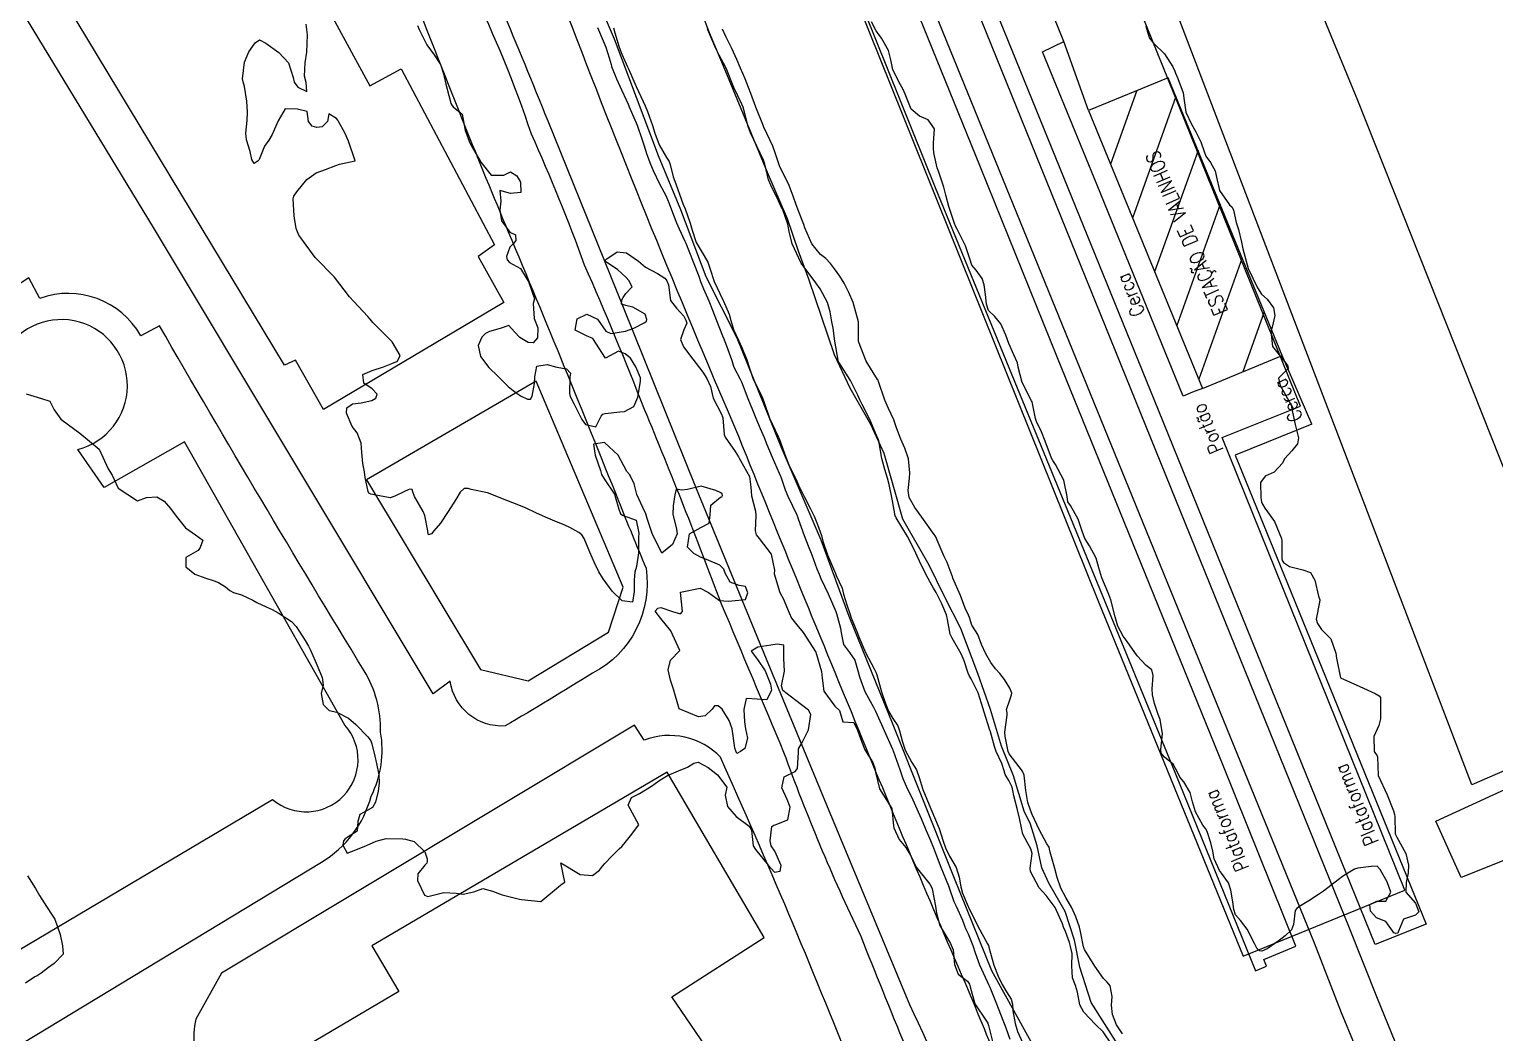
# Model space of a CAD drawing. Header units: metres. Extents: x 292545 to 299085, y 7450245 to 7463078.
# Drawn here: x 295717.1 to 295867.9, y 7458488.9 to 7458592.2 of the extents above; entities that cross this region are included whole.
import ezdxf

# ---------------------------------------------------------------- set-up
doc = ezdxf.new("R2010")
doc.units = ezdxf.units.M
doc.linetypes.add('CONTINUO', pattern=[0])
doc.layers.get('0').update_dxf_attribs({"color": 255})
for name, color, linetype in [('CERCA', 45, 'Continuous'), ('Curvas de Nivel 1m', 11, 'Continuous'), ('EDIFICAÇÃO', 30, 'Continuous'), ('Edificações', 30, 'Continuous'), ('Estação', 45, 'Continuous'), ('H_EDIFICAÇÃO', 30, 'Continuous'), ('Hidrografia', 140, 'Continuous'), ('Linha Férrea', 20, 'Continuous'), ('PLATAFORMA', 45, 'Continuous'), ('PORTÃO', 45, 'Continuous'), ('TEXTO', 45, 'Continuous'), ('Vias Primárias', 230, 'Continuous')]:
    doc.layers.add(name, color=color, linetype=linetype)
doc.styles.add('ROMANS', font='romans', dxfattribs={"height": 0.2})
doc.linetypes.add('FENCELINE2', pattern='A,0.25,-0.1,[132,ltypeshp.shx,S=0.1,R=0,X=-0.1,Y=0],-0.1,1', length=1.45)

# ---------------------------------------------------------------- blocks, each defined once
blk = doc.blocks.new('EAF9C46527F496518CF5C')
at = {"color": 132, "linetype": 'CONTINUO', "flags": 128}
for points in [[(0, 0), (-2.7, -7.58)], [(4.03, -0.61), (-0.43, -13.11)], [(6.3, -6.15), (1.84, -18.64)], [(8.57, -11.68), (4.11, -24.18)], [(10.84, -17.22), (6.38, -29.71)], [(13.12, -22.75), (10.91, -28.93)]]:
    blk.add_lwpolyline(points, dxfattribs=at)

msp = doc.modelspace()

# ---------------------------------------------------------------- linework, layer by layer
at = {"layer": 'CERCA', "linetype": 'FENCELINE2', "ltscale": 2, "flags": 128}
for points in [[(295826.12, 7458583.86), (295823.58, 7458590.96), (295817.55, 7458605.88), (295810.79, 7458622.41), (295802.11, 7458643.41)], [(295836.83, 7458554.85), (295835.86, 7458554.45), (295827, 7458576.16), (295821.39, 7458589.91), (295823.58, 7458590.96)], [(295849.12, 7458551.58), (295846.06, 7458558.63)]]:
    msp.add_lwpolyline(points, dxfattribs=at)
at = {"layer": 'Curvas de Nivel 1m', "flags": 128}
for points, elevation in [([(295716.79, 7458554.69), (295718.38, 7458554.22), (295719.25, 7458553.93), (295719.68, 7458553.05), (295720.36, 7458552.09), (295721.81, 7458551.03), (295722.34, 7458550.63), (295724.32, 7458549), (295725.25, 7458546.99), (295725.65, 7458546.34), (295726.27, 7458544.97), (295728.26, 7458543.7), (295729.2, 7458544.01), (295730.26, 7458544.1), (295730.99, 7458543.65), (295731.65, 7458542.91), (295732.24, 7458542.11), (295733.2, 7458540.89), (295734.22, 7458540.18), (295734.99, 7458539.65), (295734.72, 7458538.87), (295734.49, 7458538.58), (295734.2, 7458538.4), (295733.23, 7458537.85), (295733.25, 7458536.89), (295734.17, 7458536.14), (295735.29, 7458535.74), (295736.16, 7458535.45), (295736.58, 7458535.27), (295737.33, 7458534.84), (295737.77, 7458534.45), (295738.15, 7458534.25), (295738.96, 7458534.01), (295740.14, 7458533.46), (295740.55, 7458533.22), (295741.49, 7458532.79), (295742.13, 7458532.5), (295742.74, 7458532.16), (295744.11, 7458531.27), (295744.6, 7458530.76), (295745.52, 7458529.31), (295745.85, 7458528.74), (295746.08, 7458528.31), (295746.54, 7458527.21), (295746.74, 7458526.73), (295747.28, 7458525.49), (295747.37, 7458524.72), (295747.17, 7458523.87), (295747.35, 7458522.72), (295748, 7458522.09), (295748.78, 7458521.92), (295749.99, 7458521.32), (295750.74, 7458520.68), (295751.97, 7458519.38), (295752.27, 7458518.97), (295752.38, 7458518.66), (295752.69, 7458517.39), (295752.87, 7458516.66), (295753.09, 7458515.49), (295753.14, 7458514.65), (295753.04, 7458513.79), (295752.74, 7458512.66), (295752.43, 7458512.12), (295751.88, 7458511.8), (295751.14, 7458511.41), (295750.93, 7458510.68), (295750.87, 7458509.67), (295749.85, 7458509.02), (295749.63, 7458508.91), (295749.45, 7458508.7), (295749.39, 7458508.25), (295749.83, 7458507.42), (295750.73, 7458507.78), (295751.84, 7458508.2), (295752.83, 7458508.66), (295753.85, 7458508.93), (295755.57, 7458508.89), (295755.85, 7458508.86), (295756.73, 7458508.61), (295757.83, 7458507.55), (295758.07, 7458506.84), (295758.07, 7458506.6), (295758.02, 7458506.4), (295757.82, 7458506.19), (295757.1, 7458505.31), (295757.06, 7458504.61), (295757.78, 7458503.09), (295758.14, 7458502.96), (295759.78, 7458503.37), (295761.05, 7458503.29), (295761.78, 7458503.19), (295762.88, 7458503.45), (295763.79, 7458503.8), (295764.78, 7458503.51), (295765.78, 7458503.12), (295767.57, 7458502.69), (295767.77, 7458502.65), (295769.77, 7458502.46), (295771.79, 7458504.14), (295771.97, 7458504.25), (295772.23, 7458504.43), (295771.82, 7458506.43), (295773.81, 7458505.23), (295775.08, 7458505.11), (295775.81, 7458505.68), (295776.1, 7458506.09), (295776.35, 7458506.37), (295777.08, 7458507.12), (295777.84, 7458507.86), (295778.09, 7458508.11), (295778.32, 7458508.36), (295778.99, 7458509.21), (295779.86, 7458510.34), (295778.76, 7458512.35), (295779.1, 7458513.15), (295779.91, 7458513.56), (295781.16, 7458514.32), (295781.92, 7458514.88), (295782.81, 7458515.41), (295783.93, 7458515.88), (295784.87, 7458516.28), (295785.51, 7458516.69), (295785.94, 7458516.78), (295786.98, 7458516.25), (295787.93, 7458515.47), (295788.92, 7458514.23), (295788.75, 7458513.39), (295788.96, 7458512.23), (295789.88, 7458511.19), (295791.19, 7458510.2), (295791.45, 7458509.79), (295791.62, 7458508.19), (295791.84, 7458507.81), (295793.17, 7458506.18), (295793.81, 7458505.46), (295794.39, 7458505.58), (295794.49, 7458506.16), (295793.83, 7458507.61), (295793.48, 7458508.17), (295793.35, 7458508.68), (295793.52, 7458510.17), (295793.73, 7458510.3), (295793.87, 7458510.32), (295795.17, 7458510.86), (295795.41, 7458512.15), (295795.1, 7458512.96), (295794.56, 7458514.16), (295794.8, 7458515.29), (295795.93, 7458515.84), (295796.19, 7458516.15), (295796.29, 7458517.82), (295796.29, 7458518.15), (295796.64, 7458518.81), (295797.31, 7458520.13), (295797.55, 7458521.68), (295797.32, 7458522.13), (295796.02, 7458523.14), (295794.66, 7458524.16), (295794.52, 7458524.65), (295794.85, 7458526.16), (295794.77, 7458527.46), (295794.77, 7458528.16), (295794.77, 7458528.84), (295794.09, 7458528.94), (295793.42, 7458528.84), (295792.09, 7458528.61), (295791.42, 7458528.2), (295792.07, 7458527.35), (295792.86, 7458526.18), (295793.41, 7458524.81), (295793.51, 7458524.18), (295793.01, 7458523.19), (295792.02, 7458523.28), (295790.89, 7458523.34), (295790.66, 7458522.21), (295790.72, 7458520.94), (295790.82, 7458520.21), (295791.04, 7458519.27), (295790.74, 7458518.21), (295790.3, 7458517.87), (295789.95, 7458517.68), (295789.74, 7458518.22), (295789.7, 7458518.49), (295789.47, 7458520.23), (295789.15, 7458521.07), (295788.44, 7458522.24), (295788.01, 7458522.6), (295787.65, 7458522.6), (295787.38, 7458522.25), (295786.69, 7458521.57), (295786, 7458521.46), (295784.01, 7458522.29), (295783.41, 7458524.3), (295783.1, 7458525.24), (295782.88, 7458526.3), (295783.1, 7458527.27), (295784.08, 7458528.29), (295783.14, 7458530.3), (295782.12, 7458531.58), (295781.53, 7458532.32), (295781.8, 7458532.64), (295782.13, 7458532.71), (295783.32, 7458532.3), (295784.12, 7458532.04), (295784.33, 7458532.29), (295784.15, 7458534.29), (295786.16, 7458534.69), (295787.01, 7458534.25), (295788.14, 7458533.42), (295789.03, 7458533.34), (295790.14, 7458533.46), (295790.81, 7458533.54), (295791.05, 7458534.21), (295790.83, 7458534.88), (295790.16, 7458534.98), (295789.25, 7458535.31), (295788.75, 7458536.23), (295788.58, 7458536.64), (295788.18, 7458537.07), (295786.81, 7458537.63), (295786.2, 7458537.89), (295785.5, 7458538.27), (295784.86, 7458538.93), (295785.07, 7458540.28), (295786.23, 7458540.94), (295787.08, 7458541.4), (295787.18, 7458542.25), (295787.27, 7458543.24), (295788.27, 7458544.05), (295788.4, 7458544.11), (295788.47, 7458544.24), (295788.44, 7458544.4), (295788.28, 7458544.51), (295787.78, 7458544.74), (295786.28, 7458545.18), (295784.86, 7458544.86), (295784.28, 7458544.79), (295783.69, 7458544.89), (295783.57, 7458544.3), (295783.37, 7458543.18), (295783.36, 7458542.3), (295783.74, 7458540.78), (295783.79, 7458540.29), (295783.32, 7458539.19), (295782.2, 7458538.31), (295781.21, 7458540.32), (295780.7, 7458541.87), (295780.57, 7458542.33), (295780.25, 7458543), (295779.66, 7458544.34), (295779.36, 7458545.42), (295778.92, 7458546.35), (295778.63, 7458546.69), (295778.3, 7458547.28), (295777.73, 7458548.37), (295776.33, 7458549.7), (295775.2, 7458549.52), (295775.37, 7458548.39), (295775.89, 7458546.79), (295776.02, 7458546.38), (295776.29, 7458545.93), (295777.36, 7458544.37), (295777.79, 7458542.82), (295777.97, 7458542.36), (295778.24, 7458542.16), (295779.57, 7458541.68), (295779.85, 7458540.34), (295779.83, 7458539.94), (295779.83, 7458538.34), (295779.6, 7458536.93), (295779.44, 7458536.34), (295779.38, 7458535.55), (295779.36, 7458534.34), (295779.21, 7458533.27), (295778.14, 7458533.39), (295777.11, 7458534.37), (295776.17, 7458535.67), (295775.74, 7458536.38), (295775.28, 7458537.3), (295774.79, 7458538.39), (295774.22, 7458539.81), (295773.99, 7458540.17), (295773.66, 7458540.41), (295772.74, 7458540.94), (295772.23, 7458541.18), (295770.98, 7458541.69), (295770.24, 7458542), (295769.93, 7458542.14), (295769.24, 7458542.46), (295768.25, 7458542.93), (295767.5, 7458543.24), (295766.26, 7458543.73), (295764.27, 7458544.52), (295762.59, 7458544.86), (295762.28, 7458544.95), (295761.88, 7458544.95), (295761.47, 7458544.56), (295761.01, 7458543.81), (295760.24, 7458542.57), (295759.43, 7458541.38), (295758.75, 7458540.58), (295758.51, 7458540.3), (295758.22, 7458540.17), (295758.13, 7458540.5), (295758.12, 7458540.59), (295757.83, 7458542.19), (295757.65, 7458542.6), (295756.75, 7458544.13), (295756.58, 7458544.62), (295756.51, 7458544.86), (295756.28, 7458544.87), (295756.1, 7458544.8), (295755.74, 7458544.63), (295754.75, 7458544.15), (295754.26, 7458544), (295752.63, 7458544.3), (295752.27, 7458544.38), (295752.08, 7458544.47), (295751.99, 7458544.66), (295751.7, 7458546.08), (295751.62, 7458546.67), (295751.46, 7458547.52), (295751.35, 7458548.67), (295751.27, 7458549.62), (295750.85, 7458550.68), (295750.64, 7458550.98), (295750.35, 7458551.34), (295749.76, 7458552.7), (295749.8, 7458553.27), (295750.38, 7458553.66), (295751.28, 7458553.78), (295752.38, 7458554.02), (295752.79, 7458554.25), (295752.93, 7458554.65), (295752.4, 7458555.22), (295751.54, 7458555.81), (295751.45, 7458556.67), (295752.42, 7458557.09), (295753.59, 7458557.48), (295754.42, 7458557.82), (295755, 7458558.06), (295755.28, 7458558.63), (295754.45, 7458560.03), (295753.85, 7458560.65), (295752.48, 7458562.03), (295752.19, 7458562.38), (295751.95, 7458562.67), (295750.51, 7458564.19), (295750.06, 7458564.69), (295748.53, 7458566.71), (295746.55, 7458568.73), (295745.08, 7458570.75), (295744.87, 7458571.04), (295744.59, 7458571.7), (295744.4, 7458572.76), (295744.37, 7458573), (295744.27, 7458574.76), (295744.36, 7458575.04), (295744.64, 7458575.48), (295745.67, 7458576.74), (295746.66, 7458577.43), (295747.6, 7458577.79), (295748.67, 7458578.2), (295749.05, 7458578.33), (295750.67, 7458578.69), (295749.99, 7458580.69), (295749.59, 7458581.57), (295748.95, 7458582.71), (295748.87, 7458582.85), (295748.73, 7458583.03), (295747.95, 7458583.5), (295747.81, 7458582.72), (295747.28, 7458582.16), (295746.72, 7458582.09), (295746.22, 7458582.24), (295745.86, 7458582.74), (295745.72, 7458583.74), (295744.74, 7458584.01), (295743.47, 7458584.04), (295742.72, 7458582.78), (295742.12, 7458581.37), (295741.76, 7458580.79), (295741.32, 7458580.17), (295740.78, 7458578.8), (295740.74, 7458578.73), (295740.67, 7458578.67), (295740.28, 7458578.41), (295740.01, 7458578.81), (295739.85, 7458579.65), (295739.48, 7458580.82), (295739.41, 7458581.52), (295739.54, 7458582.82), (295739.59, 7458583.68), (295739.51, 7458584.82), (295739.27, 7458586.32), (295739.13, 7458586.82), (295739.08, 7458587.13), (295739.26, 7458588.82), (295739.72, 7458589.9), (295740.38, 7458590.81), (295740.83, 7458591.14), (295741.48, 7458590.79), (295742.81, 7458589.84), (295743.8, 7458588.77), (295744.29, 7458587.26), (295744.38, 7458586.76), (295744.77, 7458586.26), (295745.7, 7458585.81), (295745.6, 7458586.75), (295745.43, 7458587.4), (295745.5, 7458588.75), (295745.68, 7458589.87), (295745.71, 7458590.75), (295745.74, 7458591.65), (295745.61, 7458592.74)], 663), ([(295757.06, 7458592.61), (295757.26, 7458592.18), (295758.03, 7458590.6), (295758.8, 7458589.58), (295759.43, 7458588.58), (295759.74, 7458587.62), (295760, 7458586.58), (295760.43, 7458584.89), (295760.52, 7458584.57), (295760.59, 7458584.42), (295760.74, 7458584.25), (295761.66, 7458583.48), (295761.84, 7458582.55), (295761.97, 7458581.8), (295762.47, 7458580.54), (295762.7, 7458580.09), (295763.58, 7458578.53), (295764.66, 7458577.21), (295765.96, 7458577.21), (295766.66, 7458577.53), (295767.29, 7458577.12), (295767.68, 7458576.48), (295767.72, 7458575.4), (295766.64, 7458575.32), (295765.53, 7458575.62), (295765.66, 7458574.51), (295765.54, 7458573.59), (295765.71, 7458572.51), (295766.59, 7458571.35), (295767.17, 7458571.07), (295767.2, 7458570.49), (295766.92, 7458570.15), (295766.57, 7458569.78), (295766.22, 7458568.84), (295766.31, 7458568.5), (295766.55, 7458568.22), (295767.68, 7458567.61), (295768.36, 7458566.47), (295768.41, 7458566.35), (295768.53, 7458566.16), (295769.1, 7458564.46), (295768.98, 7458564), (295769.09, 7458562.46), (295769.44, 7458561.49), (295769.42, 7458560.46), (295768.96, 7458559.96), (295768.46, 7458559.97), (295767.62, 7458560.48), (295767.07, 7458561.09), (295766.48, 7458561.73), (295765.57, 7458561.41), (295764.47, 7458561.11), (295764.07, 7458560.92), (295763.68, 7458560.53), (295763.31, 7458559.67), (295763.55, 7458558.53), (295764.42, 7458557.42), (295765.35, 7458556.51), (295766.4, 7458555.45), (295766.93, 7458555.03), (295767.66, 7458554.48), (295768.39, 7458554.14), (295768.71, 7458554.15), (295768.87, 7458554.47), (295769.11, 7458555.76), (295769.14, 7458556.46), (295769.34, 7458557.54), (295770.43, 7458557.73), (295771.42, 7458557.44), (295772.42, 7458557.26), (295772.81, 7458556.82), (295772.76, 7458556.42), (295772.71, 7458554.74), (295772.79, 7458554.42), (295773.18, 7458553.62), (295773.8, 7458552.41), (295773.99, 7458552.04), (295774.35, 7458551.53), (295775.44, 7458551.31), (295775.98, 7458552.38), (295776.16, 7458552.59), (295776.37, 7458552.68), (295777.91, 7458552.83), (295778.37, 7458552.86), (295779.34, 7458553.38), (295779.75, 7458554.34), (295780.03, 7458555.96), (295780.02, 7458556.34), (295779.55, 7458557.47), (295779, 7458558.35), (295778.44, 7458558.81), (295777.74, 7458559.07), (295776.43, 7458558.38), (295775.13, 7458560.39), (295774.47, 7458560.68), (295773.31, 7458561.25), (295773.51, 7458562.41), (295774.49, 7458562.9), (295775.58, 7458562.39), (295776.47, 7458561.16), (295776.98, 7458560.89), (295778.47, 7458561.14), (295779.35, 7458561.46), (295780.48, 7458562.02), (295780.65, 7458562.16), (295780.67, 7458562.33), (295780.49, 7458562.91), (295779.24, 7458563.6), (295778.5, 7458563.78), (295778.07, 7458563.92), (295778.1, 7458564.36), (295778.24, 7458564.62), (295778.51, 7458565.02), (295779.15, 7458565.72), (295778.81, 7458566.35), (295778.54, 7458566.67), (295777.66, 7458567.48), (295776.55, 7458568.2), (295776.4, 7458568.38), (295776.46, 7458568.47), (295776.56, 7458568.58), (295777.63, 7458569.3), (295778.57, 7458569.2), (295779.81, 7458568.34), (295780.55, 7458567.74), (295781.77, 7458567.09), (295782.54, 7458566.61), (295782.66, 7458566.43), (295782.73, 7458566.31), (295782.91, 7458565.92), (295783.12, 7458564.3), (295783.72, 7458563.52), (295784.49, 7458562.7), (295784.7, 7458562.28), (295784.79, 7458561.97), (295784.47, 7458561.28), (295784.13, 7458560.29), (295784.45, 7458559.52), (295785.41, 7458558.27), (295786.42, 7458556.92), (295786.83, 7458556.26), (295787.21, 7458555.44), (295787.5, 7458554.25), (295788.37, 7458552.6), (295788.46, 7458552.34), (295788.49, 7458552.24), (295788.63, 7458550.52), (295788.75, 7458550.23), (295789.77, 7458548.77), (295790.12, 7458548.21), (295790.16, 7458548.06), (295790.31, 7458547.85), (295791.24, 7458546.2), (295791.38, 7458545.1), (295791.44, 7458544.2), (295791.84, 7458542.61), (295791.9, 7458542.19), (295791.83, 7458540.59), (295791.91, 7458540.19), (295792.22, 7458539.79), (295793.48, 7458538.18), (295793.82, 7458536.53), (295793.77, 7458536.17), (295794.16, 7458534.94), (295794.34, 7458534.35), (295794.4, 7458534.17), (295794.69, 7458533.62), (295795.32, 7458532.15), (295795.55, 7458531.59), (295796.11, 7458530.93), (295796.77, 7458530.13), (295798.08, 7458528.12), (295798.63, 7458526.11), (295798.72, 7458525.44), (295798.9, 7458524.11), (295800.01, 7458522.56), (295800.5, 7458522.09), (295800.85, 7458520.95), (295801.99, 7458520.87), (295802.36, 7458520.07), (295802.55, 7458519.49), (295803.09, 7458518.06), (295803.94, 7458516.75), (295804.18, 7458516.05), (295804.22, 7458515.76), (295804.61, 7458514.04), (295805.88, 7458512.03), (295806.06, 7458510.22), (295806.09, 7458510.03), (295806.65, 7458508.82), (295807.34, 7458508.01), (295807.83, 7458507.15), (295808.4, 7458505.99), (295809.8, 7458504.22), (295809.93, 7458503.98), (295810.02, 7458503.75), (295810.39, 7458501.97), (295810.49, 7458501.24), (295810.81, 7458499.97), (295811.73, 7458498.45), (295811.91, 7458498.14), (295811.99, 7458497.96), (295812.19, 7458497.48), (295812.34, 7458495.95), (295812.7, 7458494.96), (295813.68, 7458494.24), (295813.87, 7458493.93), (295813.93, 7458493.67), (295814.42, 7458491.92), (295815.63, 7458490.13), (295815.76, 7458489.91), (295815.84, 7458489.69), (295816.27, 7458487.9)], 663), ([(295775.59, 7458592.39), (295776.19, 7458591.02), (295776.45, 7458590.38), (295776.8, 7458589.28), (295776.99, 7458588.58), (295777.05, 7458588.38), (295777.54, 7458587.13), (295777.89, 7458586.36), (295778.75, 7458584.51), (295778.81, 7458584.35), (295778.87, 7458584.22), (295779.67, 7458582.34), (295780.2, 7458580.84), (295780.35, 7458580.33), (295780.68, 7458579.33), (295781.06, 7458578.33), (295781.32, 7458577.67), (295781.96, 7458576.32), (295782.64, 7458575.12), (295782.98, 7458574.3), (295783.41, 7458573.1), (295783.74, 7458572.29), (295783.99, 7458571.68), (295784.58, 7458570.4), (295784.64, 7458570.28), (295784.68, 7458570.19), (295785.45, 7458568.27), (295786.01, 7458566.8), (295786.21, 7458566.26), (295786.52, 7458565.51), (295787.05, 7458564.25), (295787.43, 7458563.32), (295787.84, 7458562.25), (295788.47, 7458560.67), (295788.58, 7458560.35), (295788.62, 7458560.24), (295788.77, 7458559.92), (295789.38, 7458558.23), (295789.64, 7458557.44), (295790.27, 7458556.21), (295790.41, 7458555.92), (295791.07, 7458554.2), (295791.53, 7458553.04), (295791.88, 7458552.19), (295792.35, 7458551.14), (295792.76, 7458550.19), (295793.03, 7458549.48), (295793.56, 7458548.18), (295794.3, 7458546.54), (295794.41, 7458546.29), (295794.45, 7458546.17), (295794.91, 7458544.8), (295795.18, 7458544.16), (295796.07, 7458542.32), (295796.13, 7458542.14), (295796.16, 7458542.06), (295796.24, 7458541.82), (295796.87, 7458540.13), (295797.28, 7458539.05), (295797.64, 7458538.13), (295798.18, 7458536.69), (295798.4, 7458536.12), (295798.59, 7458535.69), (295799.33, 7458534.11), (295800.13, 7458532.28), (295800.18, 7458532.1), (295800.6, 7458530.58), (295800.67, 7458530.09), (295800.91, 7458528.9), (295801.53, 7458528.08), (295802.07, 7458527.28), (295802.42, 7458526.07), (295802.56, 7458525.56), (295803.09, 7458524.06), (295804.01, 7458522.45), (295804.21, 7458522.05), (295804.38, 7458521.67), (295805.09, 7458520.04), (295805.96, 7458518.13), (295805.99, 7458518.06), (295806, 7458518.03), (295806.03, 7458517.96), (295806.72, 7458516.02), (295807.01, 7458515.1), (295807.5, 7458514.01), (295807.9, 7458513.21), (295808.45, 7458511.99), (295808.89, 7458510.98), (295809.31, 7458509.99), (295809.85, 7458508.72), (295810.16, 7458507.98), (295810.38, 7458507.43), (295810.94, 7458505.97), (295811.71, 7458504.05), (295811.74, 7458503.96), (295811.79, 7458503.84), (295812.28, 7458502.46), (295812.5, 7458501.95), (295813.16, 7458500.53), (295813.37, 7458499.94), (295813.47, 7458499.67), (295813.73, 7458499.13), (295814.21, 7458497.93), (295814.45, 7458497.18), (295814.91, 7458495.92), (295815.68, 7458494.22), (295815.83, 7458493.91), (295815.96, 7458493.62), (295816.64, 7458491.9), (295817.3, 7458490.22), (295817.44, 7458489.89), (295817.62, 7458489.45), (295818.01, 7458488.29)], 662), ([(295777.25, 7458592.37), (295777.37, 7458591.84), (295777.84, 7458590.36), (295778.09, 7458589.65), (295778.69, 7458588.35), (295778.72, 7458588.28), (295778.79, 7458588.13), (295779.56, 7458586.34), (295780.3, 7458584.78), (295780.51, 7458584.33), (295780.74, 7458583.76), (295781.24, 7458582.32), (295781.49, 7458581.54), (295781.95, 7458580.32), (295782.68, 7458579.03), (295782.97, 7458578.6), (295783.06, 7458578.3), (295783.38, 7458577.02), (295783.64, 7458576.3), (295784.24, 7458574.67), (295784.38, 7458574.28), (295784.45, 7458574.11), (295784.62, 7458573.74), (295785.14, 7458572.27), (295785.34, 7458571.53), (295785.76, 7458570.27), (295786.56, 7458568.89), (295786.96, 7458568.26), (295787.17, 7458567.63), (295787.6, 7458566.25), (295788.5, 7458564.36), (295788.57, 7458564.24), (295789.16, 7458562.9), (295789.33, 7458562.23), (295789.58, 7458561.33), (295790.09, 7458560.22), (295790.45, 7458559.46), (295790.95, 7458558.2), (295791.19, 7458557.44), (295791.62, 7458556.2), (295792.39, 7458554.65), (295792.62, 7458554.19), (295792.75, 7458553.81), (295793.31, 7458552.18), (295794.19, 7458550.32), (295794.27, 7458550.17), (295794.34, 7458549.98), (295794.98, 7458548.16), (295795.36, 7458547.21), (295795.89, 7458546.15), (295796.03, 7458545.88), (295796.28, 7458545.31), (295796.85, 7458544.13), (295797.52, 7458542.86), (295797.88, 7458542.12), (295798.23, 7458541.24), (295798.64, 7458540.12), (295798.79, 7458539.54), (295799.25, 7458538.11), (295800.08, 7458536.19), (295800.12, 7458536.1), (295800.17, 7458536.01), (295800.76, 7458534.69), (295800.91, 7458534.09), (295801.24, 7458532.98), (295801.55, 7458532.08), (295801.69, 7458531.65), (295802.11, 7458530.66), (295802.35, 7458530.07), (295802.49, 7458529.67), (295803.18, 7458528.06), (295804.06, 7458526.4), (295804.24, 7458526.05), (295804.34, 7458525.76), (295804.81, 7458524.04), (295805.22, 7458522.84), (295805.54, 7458522.03), (295806, 7458521.27), (295806.49, 7458520.52), (295806.67, 7458520.02), (295806.93, 7458518.97), (295807.26, 7458518.01), (295807.94, 7458516.76), (295808.43, 7458515.99), (295808.7, 7458515.22), (295809.07, 7458513.99), (295809.88, 7458511.98), (295810.77, 7458509.97), (295811.17, 7458508.65), (295811.4, 7458507.96), (295811.83, 7458507.11), (295812.49, 7458505.95), (295812.82, 7458504.96), (295812.97, 7458503.94), (295813.14, 7458503.3), (295813.75, 7458501.93), (295813.77, 7458501.87), (295814.72, 7458499.92), (295815.72, 7458498.09), (295815.83, 7458497.91), (295815.88, 7458497.75), (295816.39, 7458495.9), (295816.83, 7458494.75), (295817.23, 7458493.89), (295817.67, 7458493.16), (295818.18, 7458492.4), (295818.31, 7458491.88), (295818.34, 7458491.19), (295818.57, 7458489.88), (295818.83, 7458489.08), (295819.36, 7458487.86)], 661), ([(295828.5, 7458487.76), (295827.62, 7458489.02), (295826.84, 7458489.78), (295825.64, 7458491.06), (295825.23, 7458491.8), (295824.99, 7458493.12), (295824.77, 7458493.8), (295824.46, 7458494.59), (295824.41, 7458495.81), (295824.43, 7458497.09), (295824.28, 7458497.81), (295824.15, 7458498.24), (295823.74, 7458499.35), (295823.55, 7458499.82), (295823.43, 7458500.14), (295822.68, 7458501.83), (295821.78, 7458503.07), (295821.06, 7458503.85), (295820.14, 7458505.53), (295820.11, 7458505.86), (295820.31, 7458507.38), (295820.2, 7458507.86), (295819.85, 7458508.49), (295819.35, 7458509.36), (295819.25, 7458509.87), (295819.03, 7458511.03), (295818.83, 7458511.88), (295818.45, 7458513.33), (295818.33, 7458513.88), (295818.26, 7458514.22), (295817.92, 7458514.89), (295817.56, 7458515.52), (295817.45, 7458515.89), (295817.19, 7458516.65), (295816.63, 7458517.9), (295816.46, 7458518.39), (295816.04, 7458519.91), (295816.03, 7458519.95), (295815.98, 7458520.07), (295815.38, 7458521.92), (295815.12, 7458522.82), (295814.78, 7458523.92), (295814.05, 7458525.37), (295813.83, 7458525.72), (295813.75, 7458525.93), (295813.33, 7458527.21), (295813.03, 7458527.94), (295812.1, 7458529.54), (295811.89, 7458529.95), (295811.62, 7458531.46), (295811.51, 7458531.96), (295811.02, 7458533.09), (295810.57, 7458533.97), (295810.43, 7458534.25), (295810.16, 7458534.68), (295809.44, 7458535.99), (295808.72, 7458537.46), (295808.48, 7458538), (295808.2, 7458538.62), (295807.48, 7458540.01), (295806.32, 7458541.95), (295806.28, 7458542.02), (295806.24, 7458542.15), (295805.94, 7458543.7), (295805.9, 7458544.03), (295805.62, 7458545.37), (295805.43, 7458546.03), (295805.16, 7458546.9), (295804.87, 7458548.04), (295804.53, 7458549.86), (295804.47, 7458550.05), (295804.44, 7458550.14), (295804.35, 7458550.35), (295803.62, 7458552.06), (295802.84, 7458553.6), (295802.6, 7458554.07), (295802.39, 7458554.56), (295801.64, 7458556.08), (295800.43, 7458557.97), (295800.38, 7458558.04), (295800.37, 7458558.09), (295800.35, 7458558.17), (295800.02, 7458560.1), (295799.83, 7458561.45), (295799.71, 7458562.1), (295799.53, 7458563.14), (295799.27, 7458564.11), (295798.52, 7458565.49), (295798.08, 7458566.12), (295796.55, 7458568.14), (295795.63, 7458570.15), (295795.33, 7458571.41), (295795.17, 7458572.15), (295794.62, 7458573.72), (295794.47, 7458574.01), (295794.4, 7458574.16), (295794.23, 7458574.57), (295793.42, 7458576.18), (295793.2, 7458576.73), (295792.86, 7458578.19), (295792.83, 7458578.34), (295792.68, 7458578.76), (295792, 7458580.2), (295791.35, 7458581.57), (295791.1, 7458582.21), (295790.74, 7458583.56), (295790.58, 7458584.21), (295790.46, 7458584.5), (295789.61, 7458586.22), (295788.82, 7458588.2), (295788.81, 7458588.23), (295788.79, 7458588.27), (295788.12, 7458589.55), (295787.77, 7458590.25), (295786.95, 7458592.15), (295786.91, 7458592.26)], 661), ([(295829.61, 7458488.83), (295829, 7458489.76), (295828.6, 7458490.8), (295828.5, 7458491.76), (295828.57, 7458492.67), (295828.36, 7458493.76), (295828.05, 7458494.14), (295827.68, 7458494.51), (295826.78, 7458495.78), (295825.72, 7458497.52), (295825.62, 7458497.79), (295825.31, 7458499.37), (295825.2, 7458499.8), (295824.81, 7458500.86), (295824.39, 7458501.81), (295823.78, 7458502.85), (295823.26, 7458503.82), (295822.91, 7458504.93), (295822.67, 7458505.83), (295822.16, 7458507.52), (295822.11, 7458507.84), (295822.06, 7458508.05), (295821.85, 7458508.37), (295821.05, 7458509.85), (295820.34, 7458511.39), (295820.15, 7458511.86), (295819.89, 7458512.64), (295819.67, 7458513.86), (295819.5, 7458515.44), (295819.33, 7458515.87), (295817.96, 7458517.65), (295817.86, 7458517.88), (295817.53, 7458519.44), (295817.52, 7458519.89), (295817.75, 7458521.64), (295817.75, 7458521.88), (295817.7, 7458522.2), (295818.02, 7458523.19), (295818.21, 7458523.7), (295818.23, 7458523.88), (295818.04, 7458524.39), (295817.47, 7458525.31), (295817.01, 7458525.9), (295816.56, 7458526.4), (295816.06, 7458527.05), (295815.56, 7458527.92), (295815.1, 7458528.91), (295814.75, 7458529.92), (295814.49, 7458530.31), (295814.11, 7458530.9), (295813.86, 7458531.67), (295813.76, 7458531.93), (295813.43, 7458532.64), (295812.96, 7458533.94), (295812.17, 7458535.73), (295812.11, 7458535.89), (295812.09, 7458535.95), (295811.57, 7458537.34), (295811.28, 7458537.96), (295810.55, 7458539.64), (295810.42, 7458539.98), (295810.33, 7458540.08), (295810.23, 7458540.21), (295808.98, 7458541.99), (295808.25, 7458542.98), (295807.68, 7458544.01), (295807.55, 7458544.73), (295807.69, 7458546.01), (295807.73, 7458546.57), (295807.6, 7458548.01), (295807.22, 7458549.12), (295806.81, 7458550.02), (295806.35, 7458551.2), (295806.16, 7458551.82), (295806.09, 7458552.02), (295805.53, 7458553.18), (295805.17, 7458554.04), (295804.5, 7458555.96), (295804.48, 7458556.05), (295804.47, 7458556.1), (295804.41, 7458556.18), (295803.25, 7458558.06), (295802.46, 7458560.07), (295802.45, 7458562.07), (295802.45, 7458562.11), (295801.89, 7458564.08), (295801.46, 7458565.14), (295800.98, 7458566.09), (295800.54, 7458566.81), (295800, 7458567.55), (295799.58, 7458568.1), (295799.08, 7458568.64), (295798.56, 7458569.05), (295797.64, 7458570.13), (295796.94, 7458571.79), (295796.83, 7458572.14), (295796.61, 7458572.65), (295796.04, 7458574.15), (295795.74, 7458575.04), (295795.32, 7458576.15), (295794.67, 7458577.46), (295794.42, 7458577.92), (295794.33, 7458578.17), (295793.92, 7458579.41), (295793.63, 7458580.18), (295792.72, 7458582.13), (295792.69, 7458582.19), (295792.68, 7458582.24), (295791.9, 7458584.2), (295791.36, 7458585.61), (295791.13, 7458586.21), (295790.78, 7458587.11), (295790.3, 7458588.21), (295789.93, 7458589.1), (295789.42, 7458590.22), (295788.83, 7458591.39), (295788.47, 7458592.24)], 662), ([(295832.03, 7458592.54), (295832.27, 7458591.72), (295832.4, 7458591.29), (295832.82, 7458590.78), (295833.94, 7458589.7), (295834.8, 7458588.34), (295835, 7458587.89), (295835.07, 7458587.69), (295835.32, 7458587.14), (295835.86, 7458585.67), (295835.95, 7458584.87), (295836.14, 7458583.68), (295836.72, 7458582.45), (295837.15, 7458581.66), (295837.67, 7458580.62), (295838.01, 7458579.65), (295838.2, 7458579.16), (295838.68, 7458578.51), (295839.17, 7458577.64), (295839.3, 7458577), (295839.61, 7458575.63), (295840.63, 7458574.15), (295840.9, 7458573.89), (295841.04, 7458573.61), (295841.32, 7458572.32), (295841.57, 7458571.61), (295841.88, 7458570.31), (295841.99, 7458569.61), (295842.55, 7458567.6), (295843.5, 7458565.59), (295843.91, 7458564.97), (295844.51, 7458564.44), (295845.16, 7458563.56), (295845.31, 7458562.75), (295845.02, 7458561.56), (295844.9, 7458561.14), (295845.06, 7458559.56), (295846.44, 7458557.85), (295846.65, 7458557.55), (295846.67, 7458557.3), (295846.43, 7458557.05), (295845.66, 7458556.31), (295845.85, 7458555.56), (295846.39, 7458554.58), (295846.96, 7458553.54), (295847.11, 7458552.81), (295847.4, 7458551.54), (295847.73, 7458550.15), (295847.62, 7458549.54), (295847.03, 7458548.83), (295846.32, 7458548.03), (295846.15, 7458547.72), (295846.08, 7458547.55), (295845.23, 7458546.64), (295844.3, 7458546.21), (295843.83, 7458545.58), (295843.85, 7458544), (295843.94, 7458543.57), (295844.01, 7458543.33), (295844.26, 7458542.92), (295845.25, 7458541.56), (295845.97, 7458539.8), (295846, 7458539.55), (295846.02, 7458537.72), (295846.06, 7458537.55), (295846.19, 7458537.34), (295846.79, 7458536.94), (295848.18, 7458536.58), (295848.96, 7458536.3), (295849.42, 7458535.51), (295849.79, 7458533.86), (295849.91, 7458533.5), (295849.89, 7458533.25), (295849.56, 7458531.51), (295849.67, 7458531.05), (295850.11, 7458530.45), (295851.05, 7458529.49), (295851.58, 7458527.99), (295851.65, 7458527.48), (295852.05, 7458525.48), (295854.04, 7458524.57), (295855.61, 7458523.85), (295856.03, 7458523.62), (295856.16, 7458523.43), (295856.18, 7458523.27), (295856.18, 7458521.43), (295856.18, 7458521.25), (295855.99, 7458520.57), (295855.5, 7458519.44), (295855.53, 7458517.87), (295855.83, 7458517.43), (295855.86, 7458517.34), (295855.93, 7458515.43), (295856.84, 7458513.42), (295857.51, 7458511.79), (295857.62, 7458511.41), (295857.65, 7458511.18), (295857.69, 7458509.41), (295857.86, 7458509.07), (295858.77, 7458507.4), (295859.04, 7458506.18), (295859.02, 7458505.4), (295858.8, 7458504.4), (295858.79, 7458503.4), (295859.78, 7458502.28), (295860.1, 7458501.39), (295859.76, 7458501.04), (295858.54, 7458500.62), (295858.03, 7458499.41), (295857.96, 7458499.19), (295857.74, 7458499.16), (295857.55, 7458499.22), (295857.39, 7458499.42), (295856.73, 7458500.4), (295855.76, 7458500.76), (295855.14, 7458501.45), (295855.07, 7458502.15), (295855.78, 7458502.47), (295856.71, 7458502.49), (295857.23, 7458503.42), (295856.85, 7458504.47), (295856.29, 7458505.43), (295856.13, 7458505.75), (295855.82, 7458506.07), (295855.2, 7458506.06), (295853.82, 7458505.88), (295853.51, 7458505.77), (295852.99, 7458505.47), (295852.26, 7458505.02), (295851.8, 7458504.67), (295850.29, 7458503.5), (295850, 7458503.3), (295849.79, 7458503.15), (295848.78, 7458502.52), (295847.77, 7458501.89), (295847.56, 7458501.74), (295847.38, 7458501.53), (295847.2, 7458500.08), (295847, 7458499.54), (295846.36, 7458498.92), (295845.73, 7458498.44), (295844.5, 7458497.57), (295843.96, 7458497.34), (295843.72, 7458497.38), (295843.49, 7458497.58), (295843.2, 7458498.11), (295842.44, 7458499.59), (295841.75, 7458500.5), (295841.24, 7458501.09), (295841.08, 7458501.61), (295840.98, 7458502.41), (295840.77, 7458503.62), (295840.54, 7458504.36), (295839.81, 7458505.35), (295839.59, 7458505.63), (295839.04, 7458506.85), (295838.9, 7458507.63), (295838.72, 7458508.5), (295838.34, 7458509.64), (295838.17, 7458509.95), (295837.87, 7458510.31), (295837.13, 7458511.66), (295836.84, 7458512.72), (295836.58, 7458513.66), (295835.92, 7458514.76), (295835.51, 7458515.25), (295835.31, 7458515.68), (295834.84, 7458516.58), (295833.95, 7458517.31), (295833.61, 7458517.7), (295833.57, 7458518.1), (295833.74, 7458519.69), (295833.48, 7458521.18), (295833.28, 7458521.7), (295832.9, 7458522.83), (295832.7, 7458523.71), (295832.67, 7458524.34), (295832.79, 7458525.71), (295832.64, 7458526.29), (295832.06, 7458526.73), (295831.12, 7458527.73), (295830.09, 7458529.21), (295829.7, 7458529.75), (295829.13, 7458530.77), (295828.85, 7458531.75), (295828.42, 7458533.48), (295828.33, 7458533.76), (295828.15, 7458534.2), (295827.48, 7458535.77), (295827.2, 7458536.79), (295826.92, 7458537.78), (295826.21, 7458539.06), (295825.73, 7458539.79), (295825.48, 7458540.55), (295825.06, 7458541.8), (295824.26, 7458543.2), (295824.01, 7458543.57), (295823.97, 7458543.81), (295823.94, 7458544.14), (295823.57, 7458545.82), (295822.73, 7458547.41), (295822.44, 7458547.83), (295822.32, 7458548.07), (295821.67, 7458549.84), (295821.3, 7458550.8), (295820.77, 7458551.85), (295820.66, 7458552.15), (295820.38, 7458553.54), (295820.31, 7458553.86), (295820.26, 7458553.99), (295819.31, 7458555.87), (295818.88, 7458557.43), (295818.8, 7458557.88), (295818.44, 7458558.72), (295817.92, 7458559.89), (295817.62, 7458560.74), (295817.1, 7458561.89), (295816.49, 7458562.64), (295815.84, 7458563.26), (295815.61, 7458563.91), (295815.52, 7458564.91), (295815.38, 7458565.92), (295815.19, 7458566.57), (295814.55, 7458567.41), (295814.12, 7458567.93), (295813.9, 7458568.6), (295813.45, 7458569.94), (295812.6, 7458571.63), (295812.44, 7458571.95), (295812.34, 7458572.22), (295811.75, 7458573.96), (295811.44, 7458575.15), (295811.25, 7458575.96), (295810.67, 7458577.62), (295810.54, 7458577.97), (295810.21, 7458579.49), (295810.16, 7458579.98), (295810.18, 7458580.49), (295810.28, 7458581.98), (295809.62, 7458582.88), (295808.74, 7458583.26), (295807.87, 7458584.01), (295807.25, 7458585.52), (295807.06, 7458586.02), (295806.77, 7458586.51), (295805.98, 7458588.03), (295805.77, 7458589.06), (295805.55, 7458590.03), (295804.83, 7458591.31), (295804.27, 7458592.05), (295803.79, 7458592.99)], 663), ([(295716.94, 7458505.08), (295717.78, 7458503.79), (295718.19, 7458503.07), (295718.88, 7458501.94), (295719.49, 7458501.05), (295719.75, 7458500.62), (295720.3, 7458499.04), (295720.56, 7458497.88), (295720.6, 7458497.04), (295719.69, 7458496.06), (295719.1, 7458495.65), (295718.36, 7458495.06), (295717.93, 7458494.81), (295717.68, 7458494.71), (295716.72, 7458494.03)], 664)]:
    msp.add_lwpolyline(points, dxfattribs=dict(at, elevation=elevation))
at = {"layer": 'EDIFICAÇÃO', "linetype": 'CONTINUO'}
msp.add_polyline3d([(295834.32, 7458587.23, 663.4), (295826.12, 7458583.86, 663.4), (295837.85, 7458555.26, 663.31), (295846.06, 7458558.63, 663.28)], close=True, dxfattribs=at)
at = {"layer": 'Edificações'}
msp.add_lwpolyline([(295748.17, 7458593.77), (295752.18, 7458586.39), (295755.4, 7458588.16), (295764.99, 7458570.03), (295763.33, 7458568.84), (295765.97, 7458564.11), (295747.4, 7458553.07), (295744.51, 7458558.16), (295743.39, 7458557.63), (295692.1, 7458642.56)], dxfattribs=at)
msp.add_lwpolyline([(295670.83, 7458467.53), (295673.98, 7458466.76), (295691.39, 7458478.54), (295688.11, 7458483.98), (295690.22, 7458485.25), (295691.66, 7458483), (295742.16, 7458512.94, 0.930991), (295749.6, 7458520.6), (295733.1, 7458549.75), (295724.83, 7458545.07), (295722.13, 7458548.97, 1.490523), (295714.61, 7458559.04), (295695.53, 7458545.83), (295702.64, 7458534.54), (295695.87, 7458529.85), (295687.87, 7458541.39), (295665.11, 7458526.68), (295672.78, 7458514.8), (295668.82, 7458512.24), (295660.74, 7458524.14), (295645.47, 7458513.69), (295644.51, 7458511.5)], format="xyb", close=True, dxfattribs=at)
for points in [[(295769.3, 7458556.01), (295751.81, 7458545.86), (295763.56, 7458526.33), (295768.47, 7458525.16), (295776.74, 7458530.15), (295778.23, 7458534.8)], [(295884.29, 7458512.83), (295864.47, 7458504.9), (295861.87, 7458510.73), (295881.21, 7458519.59)], [(295775.02, 7458434.79), (295790.72, 7458443.79), (295789.52, 7458445.87), (295807.43, 7458457.19), (295783.26, 7458492.65), (295792.75, 7458498.75), (295782.75, 7458515.75), (295752.39, 7458497.88), (295755.16, 7458493.17), (295740.32, 7458484.44), (295762.07, 7458452.84), (295758.33, 7458450.87), (295762.87, 7458443.52), (295765.35, 7458445.05), (295768.99, 7458439.2), (295771.4, 7458440.7)]]:
    msp.add_lwpolyline(points, close=True, dxfattribs=at)
at = {"layer": 'Estação'}
msp.add_lwpolyline([(295842.03, 7458496.83), (295858.66, 7458503.6), (295839.88, 7458550.19), (295847.93, 7458553.43), (295830.42, 7458596.77), (295822.37, 7458593.51), (295803.33, 7458640.14), (295786.87, 7458633.42), (295827.16, 7458533.28)], close=True, dxfattribs=at)
at = {"layer": 'Hidrografia'}
for points in [[(295821.1, 7458486.38), (295816.17, 7458495.31), (295812.28, 7458504.99), (295806.01, 7458520.64), (295801.48, 7458531.78), (295798.62, 7458539.63), (295794.49, 7458549.25), (295789.96, 7458560.43), (295786.78, 7458566.74), (295784.16, 7458573.64), (295781.86, 7458579.19), (295777.33, 7458591.2), (295774.15, 7458598.66)], [(295830.5, 7458485.56), (295826.4, 7458492.05), (295825.23, 7458495.69), (295824.68, 7458498.47), (295823.71, 7458501.4), (295822.04, 7458504.35), (295821.33, 7458505.92), (295820.83, 7458508.19), (295820.17, 7458510.41), (295819.51, 7458511.73), (295818.4, 7458515.37), (295817.18, 7458518.43), (295816.02, 7458522.22), (295814.75, 7458525.91), (295812.98, 7458530.54), (295811.31, 7458533.83), (295809.74, 7458537.06), (295807.01, 7458541.81), (295805.08, 7458548.56), (295803.71, 7458551.54), (295801.59, 7458555.28), (295799.97, 7458558.72), (295797.33, 7458566.49), (295796.27, 7458569.37), (295795.16, 7458572.71), (295793.08, 7458577.46), (295788.72, 7458588.02), (295787.11, 7458591.86), (295785.54, 7458596)]]:
    msp.add_lwpolyline(points, dxfattribs=at)
at = {"layer": 'Linha Férrea', "linetype": 'Continuous'}
for points in [[(295778.1, 7458684.63), (295780.22, 7458679.2), (295782.92, 7458672.39), (295785.67, 7458665.78), (295788.26, 7458658.94), (295791.04, 7458652.31), (295794.05, 7458644.73), (295796.69, 7458638.54), (295852.96, 7458499.73), (295855.82, 7458492.51), (295859.78, 7458482.84)], [(295774.24, 7458683.23), (295776.49, 7458677.62), (295779.11, 7458670.97), (295781.76, 7458664.22), (295784.53, 7458657.41), (295787.23, 7458650.79), (295790.3, 7458643.14), (295792.78, 7458636.96), (295849.36, 7458498.2), (295852.12, 7458491.02), (295856.15, 7458481.36)]]:
    msp.add_lwpolyline(points, dxfattribs=at)
at = {"layer": 'PLATAFORMA', "linetype": 'CONTINUO'}
for points in [[(295849.12, 7458551.58, 663.18), (295841.2, 7458548.39, 663.19), (295846.97, 7458534.26, 663.16), (295860.87, 7458500.11, 663.11), (295855.62, 7458498.02, 663.14), (295841.94, 7458531.79, 663.2), (295833.33, 7458553.02, 663.23), (295824.41, 7458574.93, 663.25), (295814.61, 7458599.09, 663.31), (295806.04, 7458620.34, 663.32), (295797.37, 7458641.6, 663.3), (295789.54, 7458660.99, 663.28), (295779.12, 7458687.33, 663.35), (295783.5, 7458689.1, 663.45)], [(295843.31, 7458495.3, 663.15), (295844.44, 7458495.78, 663.12), (295844.17, 7458496.47, 663.12), (295847.44, 7458497.84, 663.09), (295839.98, 7458516.45, 663.18), (295831.13, 7458538.23, 663.22), (295822.93, 7458558.41, 663.25), (295815.01, 7458578.03, 663.27), (295807.82, 7458595.8, 663.27), (295793.41, 7458631.34, 663.31)], [(295803.08, 7458594.01, 663.27), (295810.35, 7458575.94, 663.25), (295818.23, 7458556.65, 663.26), (295826.48, 7458536.57, 663.25), (295835, 7458515.77, 663.24), (295843.31, 7458495.3, 663.15)]]:
    msp.add_polyline3d(points, dxfattribs=at)
at = {"layer": 'PORTÃO', "linetype": 'CONTINUO'}
msp.add_polyline3d([(295837.85, 7458555.26, 663.31), (295836.83, 7458554.85, 663.27)], dxfattribs=at)
at = {"layer": 'Vias Primárias'}
for points in [[(295795.13, 7458729.94), (295820.68, 7458665.34), (295853.8, 7458584.92), (295879.38, 7458520.46), (295865.57, 7458514.46), (295785.41, 7458724.29, 0.420495)], [(295798.3, 7458255.08, -0.289312), (295799.57, 7458262.36, 0.095318), (295804.95, 7458268.43), (295820.97, 7458283.83), (295845.38, 7458307.59), (295854.81, 7458317.2, 0.119087), (295862.05, 7458329.31, 0.008509), (295866.42, 7458344.25, 0.096563), (295865.15, 7458364.15, 0.012918), (295856.81, 7458386.42, -0.014692), (295849.35, 7458405.27, -0.004413), (295841.01, 7458426.45, -0.019039), (295832.13, 7458448.04, 0.0065), (295820.93, 7458475.13, 0.009732), (295813.78, 7458493.27, -0.005287), (295802.53, 7458520, -0.002034), (295789.73, 7458551.28, -0.010278), (295773.02, 7458592.41, 0.028187), (295763.23, 7458613.64, 0.043113), (295748.79, 7458637.63, -0.033322), (295727.45, 7458672.73, -0.915382), (295741.01, 7458680.94)], [(295814.2, 7458476.43, 0.026429), (295807.72, 7458491.8), (295799.21, 7458512.37), (295792.35, 7458528.96), (295785.72, 7458545.1), (295778.26, 7458563.58), (295770.52, 7458582.75, 0.007475), (295760.73, 7458606.01, 0.035257)], [(295762.66, 7458596.39, -0.032277), (295768.76, 7458581.47, -0.019334), (295774.23, 7458567.98, -0.009574), (295780.4, 7458553.13, -0.008578), (295788.33, 7458533.09, 0.000585), (295794.75, 7458517.82, 0.024708), (295802.68, 7458498.87, 0.002667), (295811.89, 7458476.26, 0.017032)]]:
    msp.add_lwpolyline(points, format="xyb", dxfattribs=at)
for points in [[(295760.44, 7458525.11), (295758.69, 7458523.81), (295729.9, 7458571.8), (295713.12, 7458599.38), (295687.98, 7458641.53), (295689.79, 7458642.63, -0.312613), (295690.26, 7458650.84), (295705.96, 7458663.11, -0.279), (295715.89, 7458661.66, -0.003332), (295723.2, 7458651.22, -0.007899), (295744.21, 7458619.68, -0.051011), (295757.5, 7458593.53, 0.007244), (295766.41, 7458571.38, -0.004253), (295777.75, 7458543.69, 0.004575), (295780.59, 7458536.75, -0.322048), (295775.09, 7458525.95, -0.007735), (295766.09, 7458520.51, -0.390426)], [(295676.92, 7458466.83), (295687.75, 7458472.72), (295688.76, 7458471.11), (295734.15, 7458498.62), (295747.21, 7458506.5, 0.193775), (295752.31, 7458513.29, 0.162899), (295753.27, 7458519.89, 0.144465), (295751.58, 7458526.2, -0.006216), (295730.52, 7458561.7), (295728.59, 7458560.68, 0.36646), (295718.22, 7458564.52), (295717.07, 7458566.63), (295644.07, 7458519.08), (295645.24, 7458517.28, 0.427426), (295642.98, 7458507.99, 0.043564), (295651.38, 7458494.56, 0.005409), (295667.53, 7458469.7, 0.014265), (295669.71, 7458467.29, 0.312506)], [(295735.02, 7458484.7), (295766.04, 7458434.37, 0.383324), (295778.25, 7458430.77), (295793.14, 7458439.7), (295791.99, 7458441.34), (295807.42, 7458450.57, 0.251236), (295810.51, 7458464.51, 0.00442), (295801.94, 7458484.83, 0.011832), (295788.25, 7458517.29, 0.302565), (295780.41, 7458519.05), (295779.42, 7458520.61), (295736.92, 7458495.08), (295734.27, 7458490.34, 0.186714)]]:
    msp.add_lwpolyline(points, format="xyb", close=True, dxfattribs=at)

# ---------------------------------------------------------------- block references
at = {"layer": 'H_EDIFICAÇÃO'}
msp.add_blockref('EAF9C46527F496518CF5C', (295831.09, 7458585.9), dxfattribs=at)

# ---------------------------------------------------------------- texts
at = {"layer": 'TEXTO', "style": 'ROMANS', "width": 0.8}
for s, rotation, p in [('ESTAÇÃO DE VALINHOS', 113.325, (295840.49, 7458563.2)), ('Cerca', 112.1444, (295831.98, 7458563.03)), ('Cerca', 113.5152, (295848.22, 7458552.22)), ('Portão', 112.1444, (295840.06, 7458548.94)), ('Plataforma', 112.1444, (295856.04, 7458508.59)), ('Plataforma', 112.2874, (295842.7, 7458505.94))]:
    msp.add_text(s, height=1.5, rotation=rotation, dxfattribs=at).set_placement(p)

doc.saveas('drawing.dxf')
